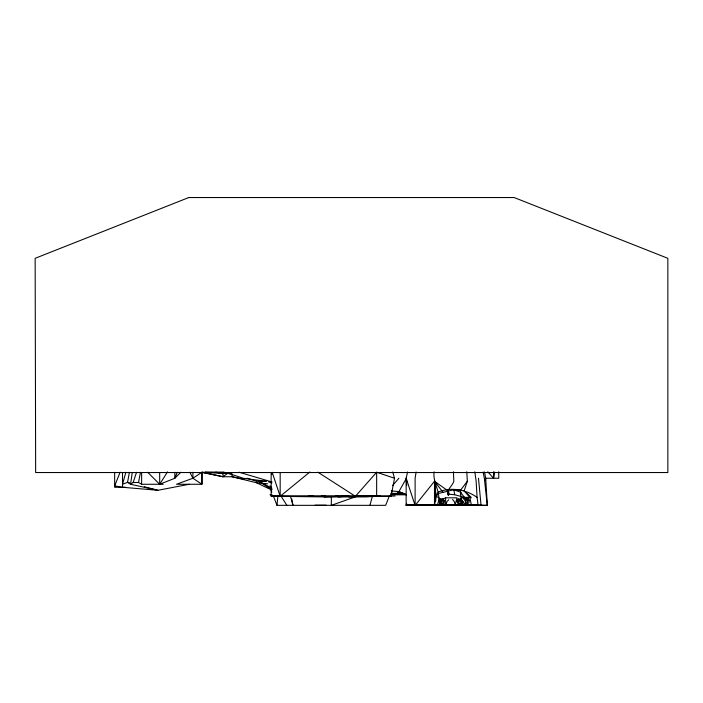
<?xml version="1.0" encoding="UTF-8"?>
<svg xmlns="http://www.w3.org/2000/svg" width="703" height="703" viewBox="0 0 703 703"><rect width="100%" height="100%" fill="white"/><g stroke="black" fill="none" stroke-linecap="round" stroke-linejoin="round"><path stroke-width="1.05" d="M163.237 484.27L141.628 484.27L141.628 472.451M414.867 505.105L406.149 505.123L437.081 505.334C442.846 494.016 432.336 483.392 434.111 471.783M464.314 498.418L464.402 497.364L460.588 492.214L453.839 489.78L438.769 493.392L435.368 497.091L435.069 496.485L438.769 491.828C451.581 486.924 465.948 489.543 477.073 497.364L478.102 505.334L470.535 505.105L479.147 505.334L468.769 505.123L487.311 505.457L484.332 478.251L483.102 472.003M407.582 471.968L406.149 478.251L406.149 505.334L415.113 505.457L434.489 481.265L434.489 505.457L436.176 496.485L434.489 481.265L448.189 490.984L449.252 494.262L448.321 495.264C445.315 490.685 452.952 485.465 453.839 481.265L453.4 471.704M389.4 495.764L385.683 505.334L276.982 505.334L277.913 495.852M460.395 494.06L460.588 492.214L461.159 498.989L462.24 501.661L461.309 503.831M271.147 472.434L271.147 496.309L391.035 496.309L391.65 491.239M132.269 472.451L130.547 484.27L157.903 490.29L189.23 484.27M324.698 496.01L324.654 496.907L338.117 496.933L366.149 496.907L380.147 496.01M416.132 471.968L415.113 478.251L415.113 505.457L487.311 505.457M322.185 496.309L325.498 496.01M466.783 471.704L467.328 481.265L464.165 490.861L471.203 497.364L470.94 497.9L469.789 497.364L466.783 498.295L466.3 501.002L464.402 497.364L454.683 494.745L448.189 494.174M485.334 480.351L485.711 478.251L484.499 471.968M129.422 472.249L127.542 482.346L122.515 484.27L125.863 472.231M141.628 484.27L138.526 482.495L140.468 472.284M487.794 471.766L493.568 478.251L494.763 472.003M391.035 496.309L394.532 478.251L392.705 471.933M467.082 503.172L467.565 501.002L467.082 499.016L468.347 498.295L469.279 500.58L468.769 503.172L466.027 503.172L465.553 501.002L466.027 499.016L466.783 498.295L468.347 498.295M406.633 503.33L406.149 505.334L433.048 505.334M369.91 505.334L372.511 495.852M453.514 505.334L455.105 505.334L458.541 503.831L462.029 503.831L465.307 505.334L465.307 501.002L463.022 497.961L460.825 496.793M129.633 482.891L127.542 482.346L130.547 484.27L133.166 482.495L136.531 472.284M446.95 501.634L445.72 505.334L443.611 503.62L440.21 503.533L437.081 505.334M440.755 503.533L439.726 501.722L440.843 499.675L442.916 498.954L444.604 500.668L443.611 503.62L440.21 503.533L438.584 500.826L440.359 498.954L442.916 498.954L445.632 497.873M458.541 503.831L457.064 501.661L458.057 498.989L461.159 498.989L465.307 505.334M462.029 503.831L463.022 501.239L459.173 503.831L458.18 501.661L459.173 499.675L461.159 498.989M120.143 472.17L114.659 485.896L122.515 487.276L157.903 490.29L144.291 486.731M177.253 472.231L174.845 478.251L159.678 484.27L147.648 472.231M335.568 496.01L336.034 496.01M444.604 500.668L442.916 503.62L438.584 500.826M167.49 471.88L159.678 484.27L159.678 472.451M460.588 493.225L460.588 490.167L467.328 481.265M392.485 485.659L398.891 478.251M394.532 478.251L376.65 472.231L355.41 496.309L317.809 472.135M447.539 501.019L448.716 499.78M180.864 472.231L174.845 478.251L174.845 472.231M272.175 472.311L280.172 496.309L309.918 471.968M231.164 473.734L201.937 472.231L192.903 478.251L176.506 484.27L201.937 484.27L201.937 472.293L223 476.748L228.686 472.486M463.022 497.961L464.402 497.364L469.789 497.364L471.449 505.334M274.908 496.01L274.152 496.309L324.654 496.907L348.908 496.01L338.117 496.933L337.967 496.01M356.07 496.617L331.333 505.334L331.333 496.907M467.565 501.002L469.279 500.58L467.082 499.016L466.027 499.016M402.881 494.024L401 494.385L397.573 492.337M447.468 505.035L445.72 505.334L445.597 497.812L457.003 497.812L455.105 505.334L454.507 501.933L452.547 499.411M480.509 505.422L481.045 505.334L478.488 478.251M434.489 505.105L415.113 505.316L449.964 505.097M450.895 505.308L452.635 505.123M462.811 505.123L467.697 505.334L449.964 505.123L462.811 505.105M348.846 496.907L359.532 496.01L380.024 496.309M313.424 496.107L308.389 496.01M436.598 505.334L443.672 505.123M391.545 493.436L400.306 493.304M433.443 505.123L415.113 505.334L424.955 505.422M222.025 472.065L204.942 472.231L226.665 472.776L243.22 478.251L265.76 481.265M468.769 505.457L481.045 505.334M432.117 505.457L443.672 505.457M189.898 472.231L192.903 478.251L201.937 484.27L201.937 472.231L223 476.748L232.025 476.748L244.609 479.323M485.237 478.251L498.743 478.251L498.743 471.748M266.516 481.265L256.577 481.265L246.955 478.251M133.166 482.495L138.526 482.495M125.609 487.276L114.659 487.276L114.659 472.346M390.921 493.603L400.815 493.603M391.334 493.752L400.868 493.752M269.97 494.807L272.158 494.807M390.745 494.807L405.613 494.807M271.147 496.01L395.104 496.01M458.057 498.989L459.173 499.675L461.309 499.675M457.064 501.661L462.24 501.661L459.173 499.675M443.821 501.722L439.726 501.722L442.916 499.675L442.916 498.954L443.821 501.722L442.916 499.675L440.843 499.675L438.707 497.513L436.176 496.485M467.293 504.991L478.102 505.334M315.049 505.185L326.183 505.185M424.902 505.141L429.718 505.141M432.117 505.105L478.813 505.185M460.491 505.316L487.311 505.334L485.711 478.251M424.559 505.105L433.048 505.123M465.606 505.334L469.49 505.457M443.672 505.105L448.092 505.334M460.588 490.167L453.839 489.78L454.683 494.745M267.702 483.787L256.551 482.768L232.025 476.748L232.025 473.734M391.413 490.896L398.891 491.617L405.701 494.271M223.572 472.152L226.665 472.776M215.768 472.135L223 473.734M321.35 496.01L324.654 496.907M239.073 472.205L272.096 482.03M268.608 481.915L271.753 482.891M337.168 496.01L338.011 496.309M464.402 497.364L466.783 498.295M406.475 494.894L398.891 491.617L406.475 478.251L406.703 482.469M271.393 489.886L256.551 482.768L256.384 480.79M271.868 488.26L258.941 481.239M258.616 481.397L272.114 489.596M464.165 490.861L469.789 497.364M443.039 492.276L434.489 481.265L435.755 501.002M270.005 485.773L271.718 488.031M280.761 495.677L286.859 505.334M271.147 490.29L271.841 492.074M273.274 495.764L276.982 505.334M415.113 505.457L406.149 478.251L406.659 485.624M290.655 496.907L292.966 505.334L291.798 499.016M474.789 471.783L476.142 481.265L477.073 497.364M271.507 472.434L271.745 474.578M448.189 490.984L448.321 495.264M493.568 471.748L493.568 478.251M376.65 472.231L376.65 496.309M280.172 472.434L280.172 496.309M223 471.854L223 476.748M192.903 472.231L192.903 478.251M122.515 472.407L122.515 487.276M188.791 197.543L35.15 258.317L35.651 472.539L667.85 472.539L667.85 258.317L514.174 197.543L188.791 197.543"/></g></svg>
